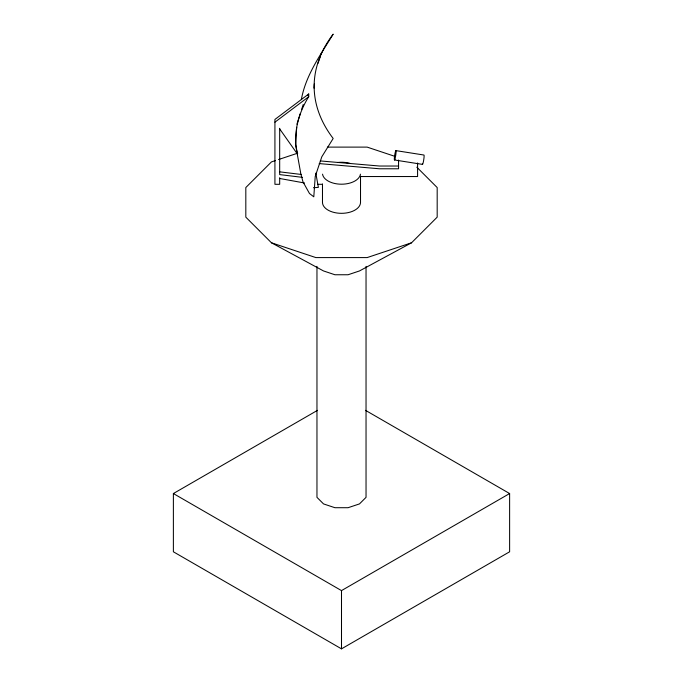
<?xml version="1.0" encoding="UTF-8"?>
<svg xmlns="http://www.w3.org/2000/svg" width="683" height="683" viewBox="0 0 683 683"><rect width="100%" height="100%" fill="white"/><g stroke="black" fill="none" stroke-linecap="round" stroke-linejoin="round"><path stroke-width="1.02" d="M296.704 127.294L295.543 144.548L300.751 173.422L302.979 181.849L309.467 193.485L313.796 196.824L315.222 176.487L321.795 156.8L333.176 138.478A224.092 129.377 0 0 1 333.176 34.15C320.523 54.836 305.677 75.25 301.348 99.607M314.018 88.133L314.308 83.872M296.917 124.212L300.375 113.378M301.63 109.442L303.209 104.525M318.047 63.314L320.353 56.424M321.01 54.452L321.667 52.48M307.717 95.646L308.725 93.981L308.725 96.721C298.317 113.19 292.503 134.517 297.566 153.658M275.497 160.565L271.458 161.905L245.82 187.543L245.82 217.151L271.458 242.789L323.537 270.955L334.926 274.754L348.074 274.754L359.463 270.955L411.542 242.789L437.18 217.151L437.18 187.543L416.818 167.19M308.725 93.981L274.925 119.44L274.925 184.308L279.68 184.308L279.68 177.682M274.925 122.18L308.725 96.721M365.516 410.346L509.62 493.544L509.62 551.787L341.5 648.85L173.38 551.787L173.38 493.544L317.484 410.346M173.38 493.544L341.5 590.607L509.62 493.544M278.519 159.557L297.694 153.163M411.542 242.789L367.138 257.585L315.862 257.585L271.458 242.789M313.446 187.731L318.38 187.381L315.811 173.132M327.37 147.11L367.138 147.11L395.397 156.527M398.565 166.029L379.543 166.029L320.25 160.932M360.522 176.538L417.586 176.538L417.586 162.955M317.612 184.308L322.478 184.308M319.192 163.587L379.543 168.778L398.565 168.778L398.565 160.044M279.68 171.851L301.425 174.481M302.458 177.358L279.68 174.6L279.68 128.293M395.892 150.619L423.904 155.024A4.755 0.521 -81.1 0 1 423.614 160.539A4.755 0.521 -81.1 0 1 422.342 163.954M394.526 159.984L422.538 164.39M279.68 178.485L304.533 182.993M279.68 128.916L297.216 153.769M366.037 266.361L366.037 497.344L359.463 503.917L348.074 507.708L334.926 507.708L323.537 503.917L316.963 497.344L316.963 266.361M360.522 176.214L360.522 202.347A19.022 10.979 0 0 1 341.5 213.327A19.022 10.979 0 0 1 322.478 202.347L322.478 183.958M341.5 590.607L341.5 648.85M360.453 174.156A19.022 10.979 0 0 1 341.5 184.205A19.022 10.979 0 0 1 322.547 174.156M337.564 162.486A19.022 10.979 0 0 1 350.166 163.45M394.911 159.156A4.755 0.521 -81.1 0 0 396.089 151.054A4.755 0.521 -81.1 0 0 394.62 155.69A4.755 0.521 -81.1 0 0 394.911 159.156"/></g></svg>
